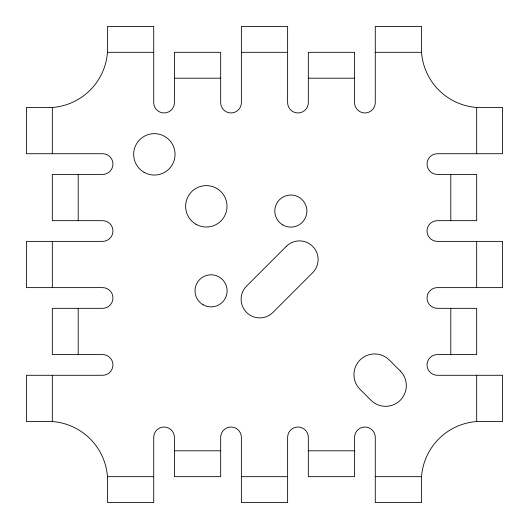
<?xml version="1.0" encoding="UTF-8"?>
<svg xmlns="http://www.w3.org/2000/svg" width="529" height="529" viewBox="0 0 529 529"><rect width="100%" height="100%" fill="white"/><g stroke="black" fill="none" stroke-linecap="round" stroke-linejoin="round"><path stroke-width="0.79" d="M52.325 153.721L52.325 107.466A59.704 59.704 0 0 0 107.466 52.325L153.721 52.325M241.376 52.325L287.624 52.325M375.279 52.325L421.534 52.325A59.704 59.704 0 0 0 476.675 107.466L476.675 153.721M174.418 78.199L220.672 78.199M308.328 78.199L354.582 78.199M52.325 107.466L26.45 107.466L26.45 153.721L102.606 153.721A10.349 10.349 0 0 1 112.955 164.069A10.349 10.349 0 0 1 102.606 174.418L52.325 174.418L52.325 220.672L102.606 220.672A10.349 10.349 0 0 1 112.955 231.021A10.349 10.349 0 0 1 102.606 241.376L26.45 241.376L26.45 287.624L102.606 287.624A10.349 10.349 0 0 1 112.955 297.979A10.349 10.349 0 0 1 102.606 308.328L52.325 308.328L52.325 354.582L102.606 354.582A10.349 10.349 0 0 1 112.955 364.931A10.349 10.349 0 0 1 102.606 375.279L26.45 375.279L26.45 421.534L52.325 421.534A59.704 59.704 0 0 1 107.466 476.675L153.721 476.675M476.675 107.466L502.55 107.466L502.55 153.721L437.371 153.721A10.349 10.349 0 0 0 427.022 164.069A10.349 10.349 0 0 0 437.371 174.418L476.675 174.418L476.675 220.672L437.371 220.672A10.349 10.349 0 0 0 427.022 231.021A10.349 10.349 0 0 0 437.371 241.376L502.55 241.376L502.55 287.624L437.371 287.624A10.349 10.349 0 0 0 427.022 297.979A10.349 10.349 0 0 0 437.371 308.328L476.675 308.328L476.675 354.582L437.371 354.582A10.349 10.349 0 0 0 427.022 364.931A10.349 10.349 0 0 0 437.371 375.279L502.55 375.279L502.55 421.534L476.675 421.534A59.704 59.704 0 0 0 421.534 476.675L375.279 476.675M174.418 450.801L220.672 450.801M308.328 450.801L354.582 450.801M241.376 476.675L287.624 476.675M476.675 241.376L476.675 287.624M476.675 375.279L476.675 421.534M450.801 174.418L450.801 220.672M450.801 308.328L450.801 354.582M421.534 52.325L421.534 26.45L375.279 26.45L375.279 102.606A10.349 10.349 0 0 1 364.931 112.955A10.349 10.349 0 0 1 354.582 102.606L354.582 52.325L308.328 52.325L308.328 102.606A10.349 10.349 0 0 1 297.979 112.955A10.349 10.349 0 0 1 287.624 102.606L287.624 26.45L241.376 26.45L241.376 102.606A10.349 10.349 0 0 1 231.021 112.955A10.349 10.349 0 0 1 220.672 102.606L220.672 52.325L174.418 52.325L174.418 102.606A10.349 10.349 0 0 1 164.069 112.955A10.349 10.349 0 0 1 153.721 102.606L153.721 26.45L107.466 26.45L107.466 52.325M421.534 476.675L421.534 502.55L375.279 502.55L375.279 437.371A10.349 10.349 0 0 0 364.931 427.022A10.349 10.349 0 0 0 354.582 437.371L354.582 476.675L308.328 476.675L308.328 437.371A10.349 10.349 0 0 0 297.979 427.022A10.349 10.349 0 0 0 287.624 437.371L287.624 502.55L241.376 502.55L241.376 437.371A10.349 10.349 0 0 0 231.021 427.022A10.349 10.349 0 0 0 220.672 437.371L220.672 476.675L174.418 476.675L174.418 437.371A10.349 10.349 0 0 0 164.069 427.022A10.349 10.349 0 0 0 153.721 437.371L153.721 502.55L107.466 502.55L107.466 476.675M78.199 174.418L78.199 220.672M78.199 308.328L78.199 354.582M52.325 241.376L52.325 287.624M52.325 375.279L52.325 421.534M286.308 246.349L246.567 286.09A18.627 18.627 0 0 0 246.567 312.434A18.627 18.627 0 0 0 272.918 312.434L312.659 272.7A18.627 18.627 0 0 0 312.659 246.349A18.627 18.627 0 0 0 286.308 246.349M400.261 370.988L389.284 360.004A20.697 20.697 0 0 0 360.004 360.004A20.697 20.697 0 0 0 360.004 389.284L370.988 400.261A20.697 20.697 0 0 0 400.261 400.261A20.697 20.697 0 0 0 400.261 370.988M144.007 172.282A20.697 20.697 0 0 0 175.053 154.356A20.697 20.697 0 0 0 144.007 136.429A20.697 20.697 0 0 0 144.007 172.282M195.968 224.243A20.697 20.697 0 0 0 227.02 206.317A20.697 20.697 0 0 0 195.968 188.39A20.697 20.697 0 0 0 195.968 224.243M203.05 304.737A16.042 16.042 0 0 0 227.12 290.844A16.042 16.042 0 0 0 203.05 276.951A16.042 16.042 0 0 0 203.05 304.737M282.823 224.97A16.042 16.042 0 0 0 306.886 211.078A16.042 16.042 0 0 0 282.823 197.178A16.042 16.042 0 0 0 282.823 224.97"/></g></svg>
